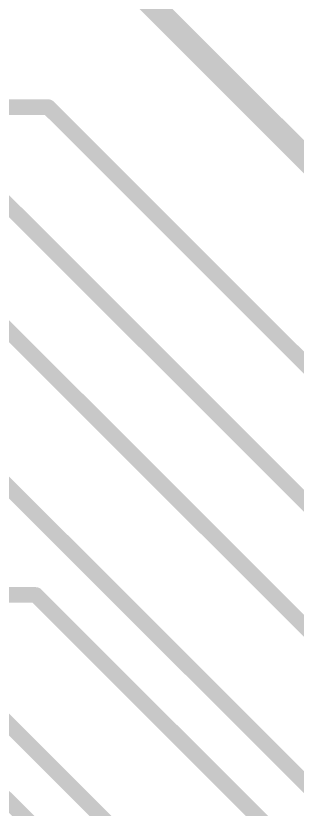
# Model space of a CAD drawing. Extents: x 75 to 173, y 40 to 188.
# Drawn here: x 104.25 to 106.99, y 161.92 to 169.66 of the extents above; entities that cross this region are included whole.
import ezdxf

# ---------------------------------------------------------------- set-up
doc = ezdxf.new("R2010")
doc.units = 0
doc.header["$MEASUREMENT"] = 0
doc.layers.add('TopLayer', color=1, linetype='CONTINUOUS')

msp = doc.modelspace()

# ---------------------------------------------------------------- linework, layer by layer
at = {"layer": 'TopLayer'}
for points, const_width in [([(104.88646, 170.45482), (113.06526, 162.27602)], 0.2286), ([(99.43486, 168.76572), (104.56896, 168.76572)], 0.1524), ([(104.56896, 168.76572), (115.20826, 158.12642)], 0.1524), ([(104.11176, 167.87672), (114.45896, 157.52952)], 0.1524), ([(103.78156, 166.98772), (113.86206, 156.90722)], 0.1524), ([(103.86716, 165.37812), (112.88416, 156.36112)], 0.1524), ([(104.00686, 164.01027), (104.4476, 164.01027)], 0.1524), ([(104.4476, 164.01027), (112.57936, 155.87852)], 0.1524), ([(103.8126, 163.12127), (112.03326, 154.90062)], 0.1524), ([(103.949, 162.23227), (112.29666, 153.88462)], 0.1524)]:
    msp.add_lwpolyline(points, dxfattribs=dict(at, const_width=const_width))
at = {"layer": 'TopLayer', "const_width": 0.0762}
for points in [[(104.53086, 168.76572, 1), (104.60706, 168.76572, 1)], [(104.53086, 168.76572, 1), (104.60706, 168.76572, 1)], [(104.4095, 164.01027, 1), (104.4857, 164.01027, 1)], [(104.4095, 164.01027, 1), (104.4857, 164.01027, 1)]]:
    msp.add_lwpolyline(points, format="xyb", close=True, dxfattribs=at)

doc.saveas('drawing.dxf')
